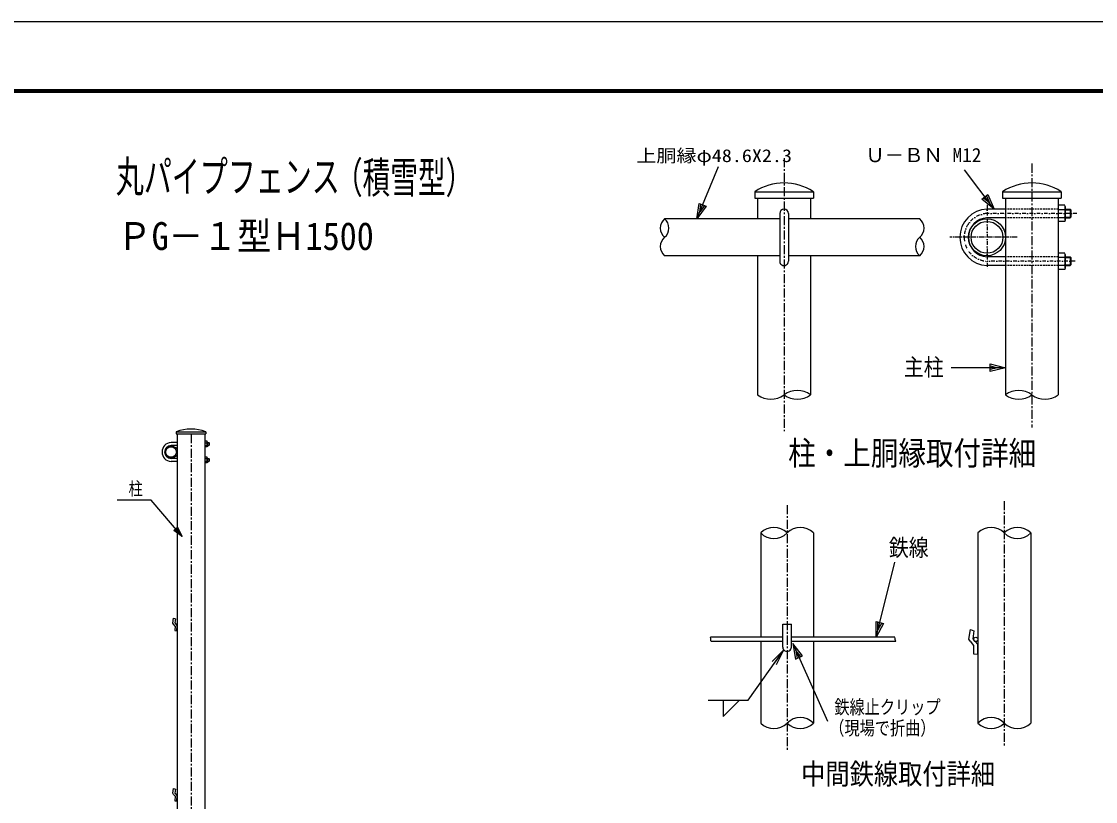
# Model space of a CAD drawing. Units: millimetres, scale not verified. Extents: x -4455 to 4455, y -3150 to 3150.
# Drawn here: x -693 to 2274, y 996 to 3150 of the extents above; entities that cross this region are included whole.
import ezdxf
from ezdxf.enums import TextEntityAlignment as Align

# ---------------------------------------------------------------- set-up
doc = ezdxf.new("R2010")
doc.units = ezdxf.units.MM
doc.header["$LTSCALE"] = 20
for name, pattern in [('USER1', [2, 1.25, -0.25, 0.25, -0.25]), ('USER2', [0.375, 0.25, -0.125]), ('USER3', [1.125, 0.75, -0.125, 0.125, -0.125]), ('USER5', [1.01, 0.5, -0.25, 0.01, -0.25])]:
    doc.linetypes.add(name, pattern=pattern)
doc.layers.add('0-0_10', color=4, linetype='Continuous')
for name, color, linetype, lineweight in [('0-1_1', 7, 'Continuous', 25), ('0-2_0', 7, 'Continuous', 25), ('0-4_EXTCNT-L', 4, 'Continuous', 25), ('0-7_WAKU', 7, 'Continuous', 25)]:
    doc.layers.add(name, color=color, linetype=linetype, lineweight=lineweight)
doc.styles.add('ＭＳ ゴシック', font='')
doc.styles.get('ＭＳ ゴシック').set_extended_font_data('MS Gothic')

# ---------------------------------------------------------------- blocks, each defined once
blk = doc.blocks.new('C50')
at = {"layer": '0-1_1', "color": 4}
blk.add_line((18778.7, 34280.4), (19470.5, 37042.5), dxfattribs=at)
blk.add_lwpolyline([(19050.6, 34789.6), (18778.7, 34280.4), (18779, 34857.6)], close=True, dxfattribs=at)
blk.add_lwpolyline([(18982.7, 34806.6), (18846.7, 34552), (18846.9, 34840.6)], dxfattribs=at)
blk = doc.blocks.new('C52')
at = {"layer": '0-1_1', "color": 4}
blk.add_line((30889.1, 37390.3), (31690.8, 39323.4), dxfattribs=at)
blk.add_lwpolyline([(31232.9, 37854), (30889.1, 37390.3), (30974.3, 37961.2)], close=True, dxfattribs=at)
blk.add_lwpolyline([(31168.3, 37880.8), (30996.3, 37648.9), (31038.9, 37934.4)], dxfattribs=at)
blk = doc.blocks.new('C53')
at = {"layer": '0-1_1', "color": 4}
blk.add_line((44336.5, 37750.3), (43250.4, 39198.8), dxfattribs=at)
blk.add_lwpolyline([(44112.6, 38282.3), (44336.5, 37750.3), (43888.5, 38114.4)], close=True, dxfattribs=at)
blk.add_lwpolyline([(44056.6, 38240.3), (44168.5, 37974.3), (43944.5, 38156.3)], dxfattribs=at)
blk = doc.blocks.new('C54')
at = {"layer": '0-1_1', "color": 4}
blk.add_line((44756.8, 31910.3), (42756.8, 31910.3), dxfattribs=at)
blk.add_lwpolyline([(44196.8, 32050.3), (44756.8, 31910.3), (44196.8, 31770.3)], close=True, dxfattribs=at)
blk.add_lwpolyline([(44196.8, 31980.3), (44476.8, 31910.3), (44196.8, 31840.3)], dxfattribs=at)
blk = doc.blocks.new('C51')
at = {"layer": '0-1_1', "color": 4}
blk.add_line((20884.6, 33807.2), (19601.4, 30951), dxfattribs=at)
blk.add_lwpolyline([(20527.4, 33353.8), (20884.6, 33807.2), (20782.8, 33239)], close=True, dxfattribs=at)
blk.add_lwpolyline([(20591.2, 33325.1), (20769.8, 33551.8), (20719, 33267.7)], dxfattribs=at)
blk = doc.blocks.new('DARROWS')
at = {"layer": '0-2_0', "color": 2}
blk.add_line((0, 0), (-19.982, 0), dxfattribs=at)
blk.add_lwpolyline([(-20, -3.333), (0, 0), (-20, 3.333)], dxfattribs=at)

msp = doc.modelspace()

# ---------------------------------------------------------------- linework, layer by layer
at = {"layer": '0-1_1', "color": 4, "linetype": 'USER1'}
for p, q in [((1413.36, 2772.51), (1413.36, 2018.39)), ((2097.96, 2757.48), (2097.96, 2028.8)), ((-224.57, 2010.12), (-224.57, 128.12)), ((1421.81, 1814.08), (1421.81, 1135.2)), ((2021.81, 1825.79), (2021.81, 1145.9))]:
    msp.add_line(p, q, dxfattribs=at)
at = {"layer": '0-1_1'}
for p, q in [((1332.36, 2680), (1494.36, 2680)), ((1332.36, 2680), (1332.36, 2662)), ((1494.36, 2680), (1494.36, 2662)), ((2016.96, 2680), (2016.96, 2662)), ((1332.36, 2662), (1494.36, 2662)), ((1340.46, 2662), (1340.46, 2605)), ((1486.26, 2662), (1486.26, 2605)), ((2016.96, 2662), (2178.96, 2662)), ((2025.06, 2662), (2025.06, 2119)), ((2170.86, 2662), (2170.86, 2119)), ((2188.63, 2642.5), (2170.86, 2642.5)), ((2170.86, 2642.5), (2170.86, 2597.5)), ((2190.36, 2638.75), (2188.63, 2642.5)), ((1401.36, 2620), (1401.36, 2488)), ((1425.36, 2620), (1425.36, 2488)), ((2025.06, 2632), (1974.06, 2632)), ((2170.86, 2631.24), (2188.63, 2631.24)), ((2190.36, 2632), (2203.56, 2632)), ((2203.56, 2632), (2203.56, 2608)), ((2203.56, 2632), (2205.36, 2630.2)), ((2205.36, 2630.2), (2205.36, 2609.8)), ((1401.36, 2605), (1083.36, 2605)), ((1788.36, 2605), (1425.36, 2605)), ((2025.06, 2608), (1974.06, 2608)), ((2170.86, 2608.76), (2188.63, 2608.76)), ((2190.36, 2608), (2203.56, 2608)), ((2205.36, 2609.8), (2203.56, 2608)), ((1401.36, 2503), (1083.36, 2503)), ((1340.46, 2503), (1340.46, 2119)), ((1788.36, 2503), (1425.36, 2503)), ((1486.26, 2503), (1486.26, 2119)), ((2025.06, 2500), (1974.06, 2500)), ((2188.63, 2510.5), (2170.86, 2510.5)), ((2170.86, 2510.5), (2170.86, 2465.5)), ((2170.86, 2499.24), (2188.63, 2499.24)), ((2190.36, 2506.75), (2188.63, 2510.5)), ((2190.36, 2500), (2203.56, 2500)), ((2203.56, 2500), (2203.56, 2476)), ((2203.56, 2500), (2205.36, 2498.2)), ((2205.36, 2498.2), (2205.36, 2477.8)), ((2025.06, 2476), (1974.06, 2476)), ((2170.86, 2476.76), (2188.63, 2476.76)), ((2190.36, 2476), (2203.56, 2476)), ((2203.56, 2476), (2205.36, 2477.8)), ((-265.57, 2017.12), (-183.57, 2017.12)), ((-265.57, 2017.12), (-265.57, 2011.12)), ((-265.57, 2011.12), (-183.57, 2011.12)), ((-262.87, 2011.12), (-262.87, 577.26)), ((-180.39, 1990.62), (-186.31, 1990.62)), ((-186.27, 2011.12), (-186.27, 571.12)), ((-183.57, 2017.12), (-183.57, 2011.12)), ((-179.81, 1989.37), (-180.39, 1990.62)), ((-262.91, 1987.12), (-279.91, 1987.12)), ((-262.91, 1979.12), (-279.91, 1979.12)), ((-186.31, 1986.87), (-180.39, 1986.87)), ((-186.31, 1979.37), (-180.39, 1979.37)), ((-179.81, 1987.12), (-175.41, 1987.12)), ((-179.81, 1979.12), (-175.41, 1979.12)), ((-175.41, 1987.12), (-175.41, 1979.12)), ((-175.41, 1987.12), (-174.81, 1986.52)), ((-174.81, 1979.72), (-175.41, 1979.12)), ((-174.81, 1986.52), (-174.81, 1979.72)), ((-262.91, 1943.12), (-279.91, 1943.12)), ((-262.91, 1935.12), (-279.91, 1935.12)), ((-180.39, 1946.62), (-186.31, 1946.62)), ((-186.31, 1942.87), (-180.39, 1942.87)), ((-186.31, 1935.37), (-180.39, 1935.37)), ((-179.81, 1945.37), (-180.39, 1946.62)), ((-179.81, 1943.12), (-175.41, 1943.12)), ((-179.81, 1935.12), (-175.41, 1935.12)), ((-175.41, 1943.12), (-175.41, 1935.12)), ((-175.41, 1943.12), (-174.81, 1942.52)), ((-175.41, 1935.12), (-174.81, 1935.72)), ((-174.81, 1942.52), (-174.81, 1935.72)), ((1348.91, 1737.57), (1348.91, 1449.57)), ((1494.71, 1737.57), (1494.71, 1449.57)), ((1948.91, 1737.57), (1948.91, 1212.57)), ((2094.71, 1737.57), (2094.71, 1212.57)), ((1433.81, 1422.57), (1433.81, 1485.57)), ((1409.81, 1449.57), (1210.61, 1449.57)), ((1409.81, 1437.57), (1211.81, 1437.57)), ((1348.91, 1437.57), (1348.91, 1212.57)), ((1719.62, 1449.57), (1433.81, 1449.57)), ((1721.81, 1437.57), (1433.81, 1437.57)), ((1494.71, 1437.57), (1494.71, 1212.57))]:
    msp.add_line(p, q, dxfattribs=at)
at = {"layer": '0-1_1', "color": 4, "linetype": 'USER5'}
for p, q in [((1974.06, 2644), (1974.06, 2464)), ((2222.33, 2620), (1974.06, 2620)), ((2217.75, 2488), (1974.06, 2488))]:
    msp.add_line(p, q, dxfattribs=at)
at = {"layer": '0-1_1', "linetype": 'USER2'}
for p, q in [((2170.86, 2632), (2025.06, 2632)), ((2170.86, 2608), (2025.06, 2608)), ((2170.86, 2500), (2025.06, 2500)), ((2170.86, 2476), (2025.06, 2476))]:
    msp.add_line(p, q, dxfattribs=at)
at = {"layer": '0-1_1', "color": 4}
for p, q in [((2190.36, 2630.2), (2205.36, 2630.2)), ((2190.36, 2609.8), (2205.36, 2609.8)), ((2190.36, 2498.2), (2205.36, 2498.2)), ((2190.36, 2477.8), (2205.36, 2477.8)), ((-179.81, 1986.52), (-174.81, 1986.52)), ((-179.81, 1979.72), (-174.81, 1979.72)), ((-179.81, 1942.52), (-174.81, 1942.52)), ((-179.81, 1935.72), (-174.81, 1935.72))]:
    msp.add_line(p, q, dxfattribs=at)
at = {"layer": '0-1_1', "color": 4, "linetype": 'USER3'}
msp.add_line((2057.02, 2554), (1871.02, 2554), dxfattribs=at)
at = {"layer": '0-1_1'}
for points in [[(2016.96, 2680), (2178.96, 2680), (2178.96, 2662)], [(2190.36, 2638.75), (2190.36, 2601.25), (2188.63, 2597.5), (2170.86, 2597.5)], [(2190.36, 2506.75), (2190.36, 2469.25), (2188.63, 2465.5), (2170.86, 2465.5)], [(-179.81, 1989.37), (-179.81, 1976.87), (-180.39, 1975.62), (-186.31, 1975.62)], [(-179.81, 1945.37), (-179.81, 1932.87), (-180.39, 1931.62), (-186.31, 1931.62)], [(1409.81, 1422.57), (1409.81, 1485.57), (1433.81, 1485.57)]]:
    msp.add_lwpolyline(points, dxfattribs=at)
at = {"layer": '0-1_1', "color": 4}
for points in [[(-248.87, 1728.08), (-334.57, 1828.12), (-429.07, 1828.12)], [(-264.43, 1751.63), (-257.98, 1738.72), (-269.75, 1747.07)]]:
    msp.add_lwpolyline(points, dxfattribs=at)
msp.add_lwpolyline([(-261.77, 1753.9), (-248.87, 1728.08), (-272.41, 1744.79)], close=True, dxfattribs=at)
at = {"layer": '0-1_1'}
for centre, radius in [((1974.06, 2554), 51), ((1974.06, 2554), 44.1), ((-279.91, 1961.12), 17), ((-279.91, 1961.12), 14.7), ((1942.91, 1443.57), 6)]:
    msp.add_circle(centre, radius, dxfattribs=at)
for centre, radius, start, end in [((1413.36, 2555.31), 148.69, 56.99119, 123.00881), ((2097.96, 2555.31), 148.69, 56.99119, 123.00881), ((1413.36, 2620), 12, 0, 179.99992), ((1977.06, 2554), 78, 92.20415, 267.79602), ((2173.22, 2638.75), 17.14, 334.02041, 0), ((2153.02, 2620), 37.34, 342.48089, 17.51953), ((1977.06, 2554), 54, 93.18465, 266.81534), ((2173.22, 2601.25), 17.14, 0, 25.97959), ((2173.22, 2506.75), 17.14, 334.02041, 0), ((2153.02, 2488), 37.34, 342.48089, 17.51953), ((1413.36, 2488), 12, 179.99992, 0), ((2173.22, 2469.25), 17.14, 0, 25.97959), ((-185.53, 1989.37), 5.71, 334.0202, 360), ((-278.91, 1961.12), 26, 92.20422, 267.79578), ((-278.91, 1961.12), 18, 93.18472, 266.81528), ((-192.26, 1983.12), 12.45, 342.48083, 17.5195), ((-185.53, 1976.87), 5.71, 360, 25.97979), ((-185.53, 1945.37), 5.71, 334.0202, 360), ((-192.26, 1939.12), 12.45, 342.48083, 17.5195), ((-185.53, 1932.87), 5.71, 360, 25.97979), ((1421.81, 1422.57), 12, 179.99965, 359.99973)]:
    msp.add_arc(centre, radius, start, end, dxfattribs=at)
at = {"layer": '0-1_1', "color": 4, "linetype": 'USER5'}
msp.add_arc((1977.06, 2554), 66, 93.18471, 266.81549, dxfattribs=at)
at = {"layer": '0-1_1', "color": 4}
for centre, radius, start, end in [((1104.45, 2579.5), 33.09, 129.59811, 230.40164), ((1062.27, 2579.5), 33.09, 309.59845, 50.40183), ((1767.27, 2579.5), 33.09, 309.59845, 50.40183), ((1104.45, 2528.5), 33.09, 129.59836, 230.40189), ((1809.45, 2528.5), 33.09, 129.59836, 230.40189), ((1767.27, 2528.5), 33.09, 309.59845, 50.40155), ((1376.91, 2168.36), 61.36, 233.55548, 306.44443), ((1449.81, 2069.64), 61.36, 53.55527, 126.44436), ((1449.81, 2168.36), 61.36, 233.55563, 306.44473), ((2061.51, 2069.64), 61.36, 53.55557, 126.44465), ((2061.51, 2168.36), 61.36, 233.55534, 306.44443), ((2134.41, 2168.36), 61.36, 233.55563, 306.44473), ((1385.36, 1700.78), 51.79, 45.26329, 134.73663), ((1458.26, 1700.78), 51.79, 45.26329, 134.73663), ((1985.36, 1700.78), 51.79, 45.26329, 134.73663), ((2058.26, 1700.78), 51.79, 45.26329, 134.73663), ((1385.36, 1774.35), 51.79, 225.26355, 314.73669), ((2058.26, 1774.35), 51.79, 225.26337, 314.73669), ((1037.88, 1426.29), 174.29, 3.71096, 7.67615), ((1230, 1354.01), 498.85, 9.64231, 11.04335), ((1458.26, 1175.78), 51.79, 45.26356, 134.73663), ((1985.36, 1175.78), 51.79, 45.26329, 134.73663), ((1385.36, 1249.35), 51.79, 225.26337, 314.73669), ((1458.26, 1249.35), 51.79, 225.26337, 314.73669), ((1985.36, 1249.35), 51.79, 225.26364, 314.73678), ((2058.26, 1249.35), 51.79, 225.26364, 314.73678)]:
    msp.add_arc(centre, radius, start, end, dxfattribs=at)
at = {"layer": '0-2_0'}
for p, q in [((-275.47, 1488.67), (-272.82, 1502.22)), ((-272.82, 1485.43), (-275.47, 1488.67)), ((-272.82, 1502.22), (-268.1, 1500.16)), ((-268.91, 1480.44), (-272.82, 1485.43)), ((-268.1, 1500.16), (-269.57, 1488.97)), ((-269.57, 1488.97), (-263.18, 1481.29)), ((-269.28, 1468.28), (-263.62, 1467.68)), ((-268.91, 1480.44), (-269.23, 1468.27)), ((-263.62, 1467.68), (-263.18, 1481.29)), ((1937, 1427.77), (1928.93, 1437.55)), ((1937, 1427.77), (1937.01, 1403.44)), ((1948.26, 1402.55), (1948.42, 1429.78)), ((1936.9, 1403.45), (1948.26, 1402.55)), ((-268.91, 1010.44), (-269.23, 998.27))]:
    msp.add_line(p, q, dxfattribs=at)
for points in [[(1928.76, 1437.75), (1923.45, 1443.89), (1928.04, 1471.13), (1937.58, 1467.25)], [(1937.58, 1467.25), (1935.22, 1444.79), (1948.42, 1429.78)], [(1245.68, 1276.01), (1245.68, 1231.01), (1290.68, 1276.01)], [(-268.91, 1010.44), (-272.82, 1015.43), (-275.47, 1018.67), (-272.82, 1032.22), (-268.1, 1030.16)], [(-268.1, 1030.16), (-269.57, 1018.97), (-263.18, 1011.29)], [(-269.28, 998.28), (-263.62, 997.68), (-263.18, 1011.29)]]:
    msp.add_lwpolyline(points, dxfattribs=at)
msp.add_arc((-224.57, 1908.03), 116.54, 69.40146, 110.59854, dxfattribs=at)
at = {"layer": '0-4_EXTCNT-L'}
msp.add_lwpolyline([(1204.02, 1276.01), (1314, 1276.01), (1410.81, 1412.49)], dxfattribs=at)
at = {"layer": '0-7_WAKU', "color": 3}
msp.add_lwpolyline([(-4455, 3150), (4455, 3150), (4455, -3150), (-4455, -3150)], close=True, dxfattribs=at)
at = {"layer": '0-7_WAKU'}
for points in [[(-4155, 2962.5), (4155, 2962.5), (4155, -2962.5), (-4155, -2962.5)], [(-4153.13, 2960.62), (4153.12, 2960.62), (4153.12, -2960.63), (-4153.13, -2960.63)], [(-4151.25, 2958.75), (4151.25, 2958.75), (4151.25, -2958.75), (-4151.25, -2958.75)], [(-4149.38, 2956.87), (4149.37, 2956.87), (4149.37, -2956.88), (-4149.38, -2956.88)], [(-4147.5, 2955), (4147.5, 2955), (4147.5, -2955), (-4147.5, -2955)]]:
    msp.add_lwpolyline(points, close=True, dxfattribs=at)

# ---------------------------------------------------------------- block references
at = {"layer": '0-2_0', "yscale": 0.075}
for name, p, xscale in [('C52', (-1144.2, -199.27), 0.075), ('C53', (-1331.7, -199.27), 0.075), ('C54', (-1331.7, -199.27), 0.075), ('C50', (259.38, -1121.46), 0.075), ('C51', (3003.94, -1103.43), -0.075)]:
    msp.add_blockref(name, p, dxfattribs=dict(at, xscale=xscale))
at = {"layer": '0-4_EXTCNT-L', "xscale": 2.25, "yscale": 2.25, "rotation": 54.64837}
msp.add_blockref('DARROWS', (1412.55, 1414.93), dxfattribs=at)

# ---------------------------------------------------------------- texts
at = {"layer": '0-0_10', "style": 'ＭＳ ゴシック'}
for s, height, width, p in [('丸パイプフェンス', 87.21, 0.65, (-432.42, 2651.9)), ('（積雪型）', 86.19, 0.65, (172.83, 2650.03)), ('ＰG－１型Ｈ1500 ', 76.97, 0.9, (-427.98, 2495.88))]:
    msp.add_text(s, height=height, dxfattribs=dict(at, width=width)).set_placement(p, align=Align.BOTTOM_LEFT)
at = {"layer": '0-1_1', "color": 4, "style": 'ＭＳ ゴシック'}
for s, height, width, p in [('上胴縁φ48.6X2.3', 35.37, 1.15, (1005.37, 2751.15)), ('主柱', 47.36, 0.85, (1744.4, 2157.54)), ('柱・上胴縁取付詳細', 65.66, 0.85, (1424.8, 1905.36)), ('柱', 36.08, 0.8, (-397.57, 1831.18)), ('鉄線', 47.36, 0.85, (1702.88, 1659.22)), ('中間鉄線取付詳細', 57.73, 0.85, (1460.7, 1025.81))]:
    msp.add_text(s, height=height, dxfattribs=dict(at, width=width)).set_placement(p, align=Align.BOTTOM_LEFT)
msp.add_text('Ｕ－ＢＮ M12', height=39.19, dxfattribs=at).set_placement((1638.16, 2749.85), align=Align.BOTTOM_LEFT)
at = {"layer": '0-4_EXTCNT-L', "style": 'ＭＳ ゴシック', "width": 0.8}
for s, p in [('鉄線止クリップ', (1552.39, 1226.13)), ('（現場で折曲）', (1538.35, 1168.01))]:
    msp.add_text(s, height=38.42, dxfattribs=at).set_placement(p, align=Align.BOTTOM_LEFT)

doc.saveas('drawing.dxf')
